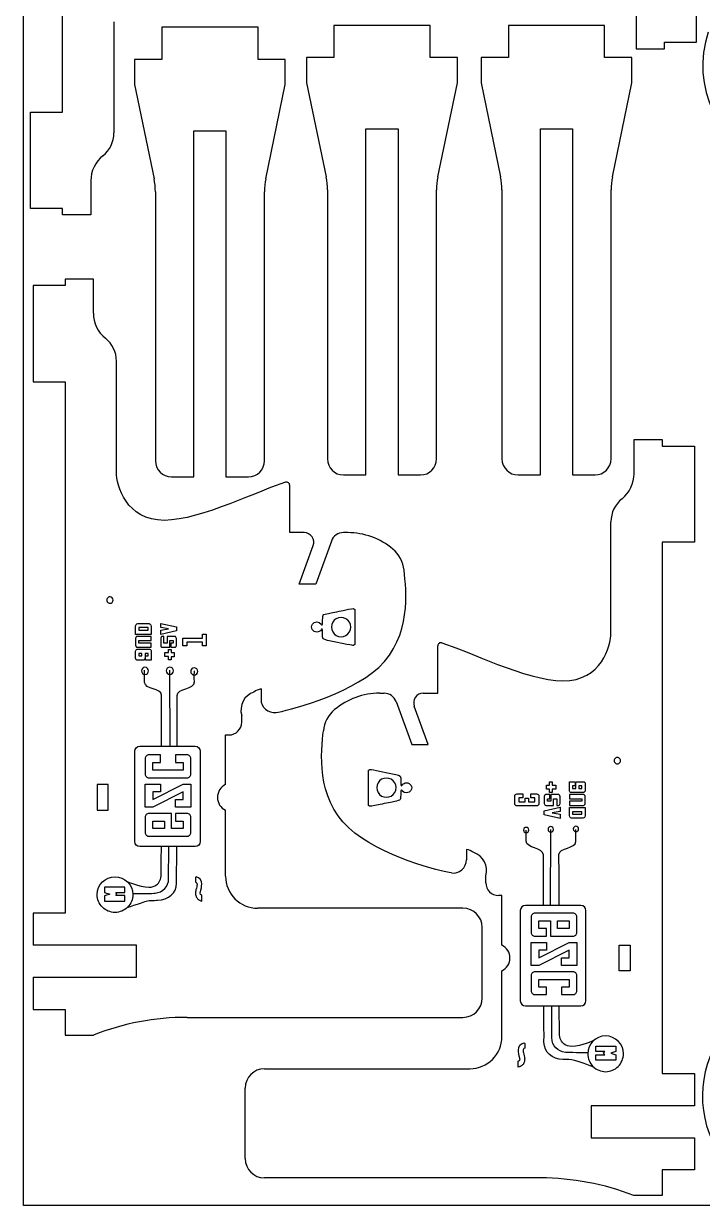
# Model space of a CAD drawing. Extents: x 0 to 853, y 0 to 850.
# Drawn here: x 0 to 300, y 0 to 522 of the extents above; entities that cross this region are included whole.
import ezdxf

# ---------------------------------------------------------------- set-up
doc = ezdxf.new("R2010")
doc.units = 0
doc.layers.add('corte', color=7, linetype='CONTINUOUS')
doc.layers.add('Grabado', color=7, linetype='CONTINUOUS')

msp = doc.modelspace()

# ---------------------------------------------------------------- linework, layer by layer
at = {"layer": 'corte', "color": 5}
for points in [[(29.956437, 452.263265), (29.956437, 437.229192), (17.492306, 437.229192), (17.492306, 440.061951), (3.328518, 440.061951), (3.328518, 482.553303), (17.492306, 482.553303), (17.492306, 716.935625), (3.328518, 716.935625)], [(297.3245, 513.383926), (297.3245, 555.875277)], [(40.154366, 522.468052), (40.154366, 473.459342)], [(270.69658, 525.585231), (270.69658, 510.551174)], [(103.772428, 519.999055), (61.281068, 519.999055)], [(61.281068, 519.999055), (61.281068, 505.835266)], [(103.772428, 505.835266), (103.772428, 519.999055)], [(179.730958, 520.793544), (137.239601, 520.793544)], [(137.239601, 520.793544), (137.239601, 506.629755)], [(179.730958, 506.629755), (179.730958, 520.793544)], [(256.78572, 520.793542), (214.294369, 520.793542)], [(214.294369, 520.793542), (214.294369, 506.629753)], [(256.78572, 506.629753), (256.78572, 520.793542)], [(283.160711, 513.383926), (297.3245, 513.383926)], [(283.160711, 510.551174), (283.160711, 513.383926)], [(49.241855, 505.835266), (49.241855, 494.787511)], [(61.281068, 505.835266), (49.241855, 505.835266)], [(115.811649, 505.835266), (103.772428, 505.835266)], [(115.811649, 494.787511), (115.811649, 505.835266)], [(125.200388, 506.629755), (125.200388, 495.582)], [(137.239601, 506.629755), (125.200388, 506.629755)], [(191.77018, 506.629755), (179.730958, 506.629755)], [(191.77018, 495.582), (191.77018, 506.629755)], [(202.255115, 506.629753), (202.255115, 495.581999)], [(214.294369, 506.629753), (202.255115, 506.629753)], [(268.824974, 506.629753), (256.78572, 506.629753)], [(268.824974, 495.581999), (268.824974, 506.629753)], [(270.69658, 510.551174), (283.160711, 510.551174)], [(125.200388, 495.582), (133.816859, 454.026265)], [(183.1537, 454.026265), (191.77018, 495.582)], [(202.255115, 495.581999), (210.871611, 454.026264)], [(260.208478, 454.026264), (268.824974, 495.581999)], [(49.241855, 494.787511), (57.858326, 453.231776)], [(107.19517, 453.231776), (115.811649, 494.787511)], [(151.40339, 475.186158), (165.56718, 475.186158)], [(151.40339, 322.500592), (151.40339, 475.186158)], [(165.56718, 475.186158), (165.56718, 322.500592)], [(228.458206, 475.186157), (242.621963, 475.186157)], [(228.458206, 322.500591), (228.458206, 475.186157)], [(242.621963, 475.186157), (242.621963, 322.500591)], [(75.444866, 474.391669), (89.608647, 474.391669)], [(75.444866, 321.706112), (75.444866, 474.391669)], [(89.608647, 474.391669), (89.608647, 321.706112)], [(58.448317, 447.480491), (58.448317, 328.78795)], [(106.605187, 328.78795), (106.605187, 447.480491)], [(134.40685, 448.274979), (134.40685, 329.582431)], [(182.563718, 329.582431), (182.563718, 448.274979)], [(211.461617, 448.274978), (211.461617, 329.58243)], [(259.618471, 329.58243), (259.618471, 448.274978)], [(18.602851, 408.95246), (18.602851, 406.119708)], [(31.066981, 408.95246), (18.602851, 408.95246)], [(31.066981, 393.918323), (31.066981, 408.95246)], [(4.439062, 406.119708), (4.439062, 363.628357)], [(18.602851, 406.119708), (4.439062, 406.119708)], [(41.26491, 323.713608), (41.26491, 372.722294)], [(4.439062, 363.628357), (18.602851, 363.628357)], [(18.602851, 363.628357), (18.602851, 129.245978)], [(269.774721, 323.080823), (269.774721, 338.114896), (282.23885, 338.114896), (282.23885, 335.282136), (296.402639, 335.282136), (296.402639, 292.790785), (282.23885, 292.790785), (282.23885, 58.408462), (296.402639, 58.408462)], [(65.530212, 321.706112), (75.444866, 321.706112)], [(89.608647, 321.706112), (99.523293, 321.706112)], [(141.488745, 322.500592), (151.40339, 322.500592)], [(165.56718, 322.500592), (175.481823, 322.500592)], [(218.543536, 322.500591), (228.458206, 322.500591)], [(242.621963, 322.500591), (252.536553, 322.500591)], [(117.749366, 297.058499), (117.749366, 317.92091)], [(259.576791, 252.876036), (259.576791, 301.884746)], [(124.145102, 297.058499), (117.749366, 297.058499)], [(136.129113, 293.330744), (129.237627, 274.396487)], [(143.345581, 297.058499), (141.453003, 297.058499)], [(121.965196, 274.396487), (128.13796, 291.35614)], [(129.237627, 274.396487), (121.965196, 274.396487)], [(176.696602, 226.220991), (183.092338, 226.220991), (183.092338, 247.08337)], [(105.077814, 228.141485), (105.077814, 223.572212)], [(157.496122, 226.220991), (159.388701, 226.220991)], [(164.712591, 222.493196), (171.604077, 203.558939), (178.876508, 203.558939), (172.703744, 220.518568)], [(96.546142, 213.465829), (96.546142, 216.437049)], [(89.421772, 207.800327), (90.880639, 207.800327)], [(89.421772, 185.901167), (89.421772, 207.800327)], [(89.421772, 145.534319), (89.421772, 174.570081)], [(195.763889, 157.303969), (195.763889, 152.734695)], [(204.295562, 142.628265), (204.295562, 145.59954)], [(211.419932, 115.063603), (211.419932, 136.962746), (209.961064, 136.962746)], [(194.233814, 131.370562), (103.585529, 131.370562)], [(18.602851, 129.245978), (4.439062, 129.245978)], [(4.439062, 129.245978), (4.439062, 115.082621)], [(202.732069, 91.711962), (202.732069, 122.872308)], [(4.439062, 100.918784), (50.046455, 100.918784), (50.046455, 115.082621), (4.439062, 115.082621)], [(263.259377, 103.732573), (263.259377, 115.063603)], [(263.259377, 115.063603), (268.075063, 115.063603)], [(268.075063, 115.063603), (268.075063, 103.732573)], [(4.439062, 100.918784), (4.439062, 86.754627)], [(211.419932, 74.696811), (211.419932, 103.732573)], [(268.075063, 103.732573), (263.259377, 103.732573)], [(4.439062, 86.754627), (18.602851, 86.754627)], [(18.602851, 86.754627), (18.602851, 75.423621)], [(72.425264, 83.213708), (194.233814, 83.213708)], [(18.602851, 75.423621), (31.137134, 75.423621)], [(106.607886, 60.53303), (197.256174, 60.53303)], [(296.402639, 58.408462), (296.402639, 44.244673)], [(98.109632, 20.874434), (98.109632, 52.034759)], [(296.402639, 44.244673), (250.795246, 44.244673), (250.795246, 30.080892), (296.402639, 30.080892), (296.402639, 15.917107), (282.23885, 15.917107), (282.23885, 4.586085), (269.704567, 4.586085)], [(228.416438, 12.376164), (106.607886, 12.376164)]]:
    msp.add_lwpolyline(points, dxfattribs=at)
for points in [[(38.432151, 268.730985)], [(140.411378, 259.639766)], [(262.409551, 195.060661)], [(32.76664, 174.570081), (37.582325, 174.570081), (37.582325, 185.901167), (32.76664, 185.901167)], [(160.430326, 180.303931)]]:
    msp.add_lwpolyline(points, close=True, dxfattribs=at)
for points in [[(302.532796, 517.880468), (294.521978, 494.146196), (306.7323, 468.328783), (330.160923, 459.463766)], [(35.281135, 463.330478), (38.360994, 465.790279), (40.154366, 469.517749), (40.154366, 473.459342)], [(35.281135, 463.330478), (31.915952, 460.642799), (29.956438, 456.570012), (29.956437, 452.263265)], [(134.40685, 448.274979), (134.406846, 450.207179), (134.209153, 452.134308), (133.816859, 454.026265)], [(183.1537, 454.026265), (182.761409, 452.134308), (182.563719, 450.207179), (182.563718, 448.274979)], [(211.461617, 448.274978), (211.461608, 450.207178), (211.26391, 452.134308), (210.871611, 454.026264)], [(260.208478, 454.026264), (259.816179, 452.134308), (259.61848, 450.207178), (259.618471, 448.274978)], [(58.448317, 447.480491), (58.448313, 449.41269), (58.25062, 451.33982), (57.858326, 453.231776)], [(107.19517, 453.231776), (106.802878, 451.339819), (106.605188, 449.41269), (106.605187, 447.480491)], [(31.066981, 393.918323), (31.066992, 389.611587), (33.026506, 385.538814), (36.391679, 382.851141)], [(41.26491, 372.722294), (41.264905, 376.663881), (39.471534, 380.391344), (36.391679, 382.851141)], [(58.448317, 328.78795), (58.448347, 324.876749), (61.619011, 321.706111), (65.530212, 321.706112)], [(99.523293, 321.706112), (103.434493, 321.706111), (106.605157, 324.876749), (106.605187, 328.78795)], [(134.40685, 329.582431), (134.40688, 325.67123), (137.577544, 322.500591), (141.488745, 322.500592)], [(175.481823, 322.500592), (179.393024, 322.500591), (182.563688, 325.67123), (182.563718, 329.582431)], [(211.461617, 329.58243), (211.461647, 325.671219), (214.632326, 322.500577), (218.543536, 322.500591)], [(252.536553, 322.500591), (256.447763, 322.500577), (259.618441, 325.671219), (259.618471, 329.58243)], [(62.473075, 302.494155), (45.479172, 302.437393), (41.26491, 317.954168), (41.26491, 323.713608)], [(115.941452, 319.282082), (105.618494, 316.312622), (78.419427, 302.547159), (62.473075, 302.494155)], [(117.184911, 319.052424), (116.829495, 319.320015), (116.369004, 319.405065), (115.941452, 319.282082)], [(117.749366, 317.92091), (117.749362, 318.365798), (117.540326, 318.784833), (117.184911, 319.052424)], [(264.450023, 312.013609), (267.815205, 314.701288), (269.774719, 318.774075), (269.774721, 323.080823)], [(264.450023, 312.013609), (261.370163, 309.553808), (259.576791, 305.826339), (259.576791, 301.884746)], [(127.625735, 295.246577), (126.830571, 296.382182), (125.531424, 297.058483), (124.145102, 297.058499)], [(128.13796, 291.35614), (128.612088, 292.658864), (128.4209, 294.110971), (127.625735, 295.246577)], [(141.453003, 297.058499), (139.071222, 297.058525), (136.943746, 295.56888), (136.129113, 293.330744)], [(163.272936, 289.818765), (157.693031, 294.508104), (150.634274, 297.072594), (143.345581, 297.058499)], [(168.24666, 280.455568), (167.863455, 284.102845), (166.080504, 287.459308), (163.272936, 289.818765)], [(157.02718, 237.632198), (171.692922, 251.255196), (169.180517, 271.566854), (168.24666, 280.455568)], [(37.202726, 268.02377), (36.948966, 267.585047), (36.948966, 267.044171), (37.202726, 266.605448)], [(38.432151, 268.730985), (37.925327, 268.732189), (37.456486, 268.462493), (37.202726, 268.02377)], [(37.202726, 266.605448), (37.456486, 266.166725), (37.925327, 265.897029), (38.432151, 265.898233)], [(39.845165, 267.314609), (39.845165, 268.09554), (39.213079, 268.729129), (38.432151, 268.730985)], [(38.432151, 265.898233), (39.213079, 265.900088), (39.845165, 266.533678), (39.845165, 267.314609)], [(136.724315, 257.517701), (135.963357, 256.201747), (135.963357, 254.57953), (136.724315, 253.263575)], [(140.411378, 259.639766), (138.891251, 259.642858), (137.485272, 258.833656), (136.724315, 257.517701)], [(144.09844, 257.517701), (143.337483, 258.833656), (141.931504, 259.642858), (140.411378, 259.639766)], [(144.09844, 253.263575), (144.859398, 254.57953), (144.859398, 256.201747), (144.09844, 257.517701)], [(136.724315, 253.263575), (137.485272, 251.947621), (138.891251, 251.138419), (140.411378, 251.141511)], [(140.411378, 251.141511), (141.931504, 251.138419), (143.337483, 251.947621), (144.09844, 253.263575)], [(238.368627, 231.656591), (255.362529, 231.600068), (259.576791, 247.11666), (259.576791, 252.876036)], [(183.65679, 248.214889), (183.301374, 247.947296), (183.09234, 247.528259), (183.092338, 247.08337)], [(184.900252, 248.44455), (184.472699, 248.567533), (184.012206, 248.482482), (183.65679, 248.214889)], [(184.900252, 248.44455), (195.22321, 245.475066), (222.422274, 231.709635), (238.368627, 231.656591)], [(111.711871, 217.741299), (115.541958, 218.236969), (143.544169, 225.107908), (157.02718, 237.632198)], [(101.875229, 226.751132), (97.630268, 225.287047), (95.284221, 220.746434), (96.546142, 216.437049)], [(105.077814, 228.141485), (103.931364, 227.886586), (102.844285, 227.414647), (101.875229, 226.751132)], [(157.496122, 226.220991), (150.207426, 226.235077), (143.148669, 223.670575), (137.568768, 218.981225)], [(164.712591, 222.493196), (163.897971, 224.731347), (161.770492, 226.221011), (159.388701, 226.220991)], [(173.215932, 224.40905), (172.420765, 223.273427), (172.22959, 221.8213), (172.703744, 220.518568)], [(176.696602, 226.220991), (175.310264, 226.220982), (174.0111, 225.544673), (173.215932, 224.40905)], [(105.077814, 223.572212), (105.077811, 221.881339), (105.805776, 220.272313), (107.075807, 219.156037)], [(107.075807, 219.156037), (108.345838, 218.039761), (110.03498, 217.524304), (111.711871, 217.741299)], [(137.568768, 218.981225), (134.761202, 216.62177), (132.978251, 213.26531), (132.595044, 209.618036)], [(90.880639, 207.800327), (94.009608, 207.800333), (96.546136, 210.336861), (96.546142, 213.465829)], [(143.814524, 166.79469), (129.148781, 180.417663), (131.661186, 200.729298), (132.595044, 209.618036)], [(261.18293, 197.185231), (260.929918, 196.747001), (260.929918, 196.20708), (261.18293, 195.768851)], [(262.409551, 197.89342), (261.903527, 197.89342), (261.435942, 197.62346), (261.18293, 197.185231)], [(261.18293, 195.768851), (261.435942, 195.330621), (261.903527, 195.060661), (262.409551, 195.060661)], [(263.636172, 197.185231), (263.38316, 197.62346), (262.915575, 197.89342), (262.409551, 197.89342)], [(262.409551, 195.060661), (262.915575, 195.060661), (263.38316, 195.330621), (263.636172, 195.768851)], [(263.636172, 195.768851), (263.889184, 196.20708), (263.889184, 196.747001), (263.636172, 197.185231)], [(160.430326, 188.802201), (158.911636, 188.803133), (157.507909, 187.993456), (156.748295, 186.678387)], [(164.112358, 186.678387), (163.352744, 187.993456), (161.949017, 188.803133), (160.430326, 188.802201)], [(89.421772, 185.901167), (87.239336, 184.858232), (85.849986, 182.654454), (85.849986, 180.235624)], [(156.748295, 186.678387), (155.98868, 185.363317), (155.98868, 183.742816), (156.748295, 182.427746)], [(164.112358, 182.427746), (164.871972, 183.742816), (164.871972, 185.363317), (164.112358, 186.678387)], [(85.849986, 180.235624), (85.849986, 177.816793), (87.239336, 175.613016), (89.421772, 174.570081)], [(156.748295, 182.427746), (157.507909, 181.112676), (158.911636, 180.303), (160.430326, 180.303931)], [(160.430326, 180.303931), (161.949017, 180.303), (163.352744, 181.112676), (164.112358, 182.427746)], [(189.129832, 146.903791), (185.299746, 147.399396), (157.297535, 154.270392), (143.814524, 166.79469)], [(198.966474, 155.913552), (197.997423, 156.57709), (196.910344, 157.04905), (195.763889, 157.303969)], [(193.765893, 148.318526), (195.035924, 149.434801), (195.76389, 151.043824), (195.763889, 152.734695)], [(204.295562, 145.59954), (205.557438, 149.908903), (203.2114, 154.449468), (198.966474, 155.913552)], [(189.129832, 146.903791), (190.806722, 146.686796), (192.495862, 147.202252), (193.765893, 148.318526)], [(89.421772, 145.534319), (89.421787, 137.711898), (95.763108, 131.370577), (103.585529, 131.370562)], [(204.295562, 142.628265), (204.295559, 139.499291), (206.83209, 136.962753), (209.961064, 136.962746)], [(202.732069, 122.872308), (202.732059, 127.56576), (198.927267, 131.370553), (194.233814, 131.370562)], [(214.991659, 109.398088), (214.991659, 111.816895), (213.602336, 114.020655), (211.419932, 115.063603)], [(211.419932, 103.732573), (213.602336, 104.77552), (214.991659, 106.979281), (214.991659, 109.398088)], [(194.233814, 83.213708), (198.927267, 83.213717), (202.732059, 87.01851), (202.732069, 91.711962)], [(72.425263, 83.213708), (58.297254, 83.21371), (44.293842, 80.5716), (31.137134, 75.423621)], [(312.372271, 80.226886), (299.505829, 66.329278), (296.309646, 46.035885), (304.281468, 28.856278)], [(197.256174, 60.53303), (205.078604, 60.533045), (211.41993, 66.874381), (211.419932, 74.696811)], [(106.607886, 60.53303), (101.914428, 60.53302), (98.109632, 56.728218), (98.109632, 52.034759)], [(98.109632, 20.874434), (98.109632, 16.180975), (101.914428, 12.376173), (106.607886, 12.376164)], [(269.704567, 4.586085), (256.547859, 9.734061), (242.544447, 12.376168), (228.416438, 12.376164)]]:
    msp.add_open_spline(points, degree=3, dxfattribs=at)
at = {"layer": 'Grabado', "color": 1}
for points in [[(0.280134, 850.095857), (850.10729, 850.095857), (850.10729, 0.268701), (0.280134, 0.268701)], [(60.786613, 252.120942), (60.786613, 253.992846), (64.252311, 254.559764), (60.786613, 255.148076), (60.786613, 257.009283), (67.739394, 255.468974), (67.739394, 253.671948)], [(55.262824, 254.03513), (55.262824, 255.147581), (51.101846, 255.147581), (51.101846, 254.03513)], [(72.356341, 247.082062), (70.628627, 247.082062), (70.628627, 250.508937), (79.210087, 250.508937), (79.210087, 252.222371), (80.937803, 252.222371), (80.937803, 247.082062), (79.210087, 247.082062), (79.210087, 248.795495), (72.356341, 248.795495)], [(65.386147, 244.114041), (66.80879, 244.114041), (66.80879, 242.306318), (65.386147, 242.306318), (65.386147, 240.894363), (64.209523, 240.894363), (64.209523, 242.359802), (62.594336, 242.359802), (62.594336, 244.114041), (64.209523, 244.114041), (64.209523, 245.547381), (65.386147, 245.547381)], [(52.48171, 242.670003), (52.48171, 243.782446), (51.101846, 243.782446), (51.101846, 242.670003)], [(53.708692, 236.356572)], [(53.852259, 237.660607)], [(64.818385, 237.702763)], [(75.617436, 237.402963)], [(75.670239, 236.038289)], [(53.900772, 176.001547), (53.900772, 186.09182), (60.646275, 186.09182), (60.646275, 182.73106), (57.280519, 182.73106), (57.280519, 179.370301), (70.73255, 186.09182), (74.113297, 186.09182), (74.113297, 176.001547), (67.363796, 176.001547), (67.363796, 179.370301), (70.73255, 179.370301), (70.73255, 182.73106), (57.280519, 176.001547)], [(232.478931, 183.883476), (231.056288, 183.883476), (231.056288, 185.691199), (232.478931, 185.691199), (232.478931, 187.103153), (233.655555, 187.103153), (233.655555, 185.637714), (235.270742, 185.637714), (235.270742, 183.883476), (233.655555, 183.883476), (233.655555, 182.450136), (232.478931, 182.450136)], [(245.383368, 185.327513), (245.383368, 184.215071), (246.763232, 184.215071), (246.763232, 185.327513)], [(237.078465, 175.876574), (237.078465, 174.00467), (233.612767, 173.437752), (237.078465, 172.84944), (237.078465, 170.988233), (230.125684, 172.528542), (230.125684, 174.325568)], [(242.602254, 173.962386), (242.602254, 172.849936), (246.763232, 172.849936), (246.763232, 173.962386)], [(62.531018, 169.825664), (62.531018, 166.464905), (57.280519, 166.464905), (57.280519, 169.825664)], [(222.135562, 167.049403)], [(233.003317, 167.349203)], [(244.095921, 167.499103)], [(244.120041, 166.103314)], [(76.024193, 158.545765)], [(40.630757, 145.258923)], [(36.053231, 138.373221), (38.333247, 137.617795), (36.053231, 136.86237), (36.053231, 134.52742), (44.980983, 134.52742), (44.980983, 136.91731), (40.970369, 136.91731), (41.492293, 137.617795), (40.970369, 138.345751), (44.980983, 138.345751), (44.980983, 140.708172), (36.053231, 140.708172)], [(235.9148, 122.414281), (235.9148, 125.77504), (241.165299, 125.77504), (241.165299, 122.414281)], [(244.545046, 116.238399), (244.545046, 106.148126), (237.799543, 106.148126), (237.799543, 109.508885), (241.165299, 109.508885), (241.165299, 112.869644), (227.713268, 106.148126), (224.332521, 106.148126), (224.332521, 116.238399), (231.082022, 116.238399), (231.082022, 112.869644), (227.713268, 112.869644), (227.713268, 109.508885), (241.165299, 116.238399)], [(221.804537, 88.292482)], [(257.19797, 75.00568)], [(261.775502, 68.119986), (259.495487, 67.364561), (261.775502, 66.609136), (261.775502, 64.274185), (252.847751, 64.274185), (252.847751, 66.664076), (256.858365, 66.664076), (256.336441, 67.364561), (256.858365, 68.092516), (252.847751, 68.092516), (252.847751, 70.454937), (261.775502, 70.454937)]]:
    msp.add_lwpolyline(points, close=True, dxfattribs=at)
for points in [[(146.095538, 263.451829), (146.470289, 263.205993), (146.470289, 247.669351), (146.095538, 247.423515)], [(56.653377, 255.671711), (56.653377, 252.173923), (49.700596, 252.173923), (49.700596, 255.757286)], [(50.673987, 256.966), (55.679994, 256.966)], [(49.700596, 250.384884), (49.700596, 247.421931), (49.700596, 247.421963)], [(50.395877, 246.491328), (56.653377, 246.491328), (56.653377, 248.363232), (51.091149, 248.363232), (51.091149, 249.464977), (56.653377, 249.464977), (56.653377, 251.304791), (50.395877, 251.304791)], [(60.786613, 250.364026), (60.786613, 247.401073)], [(62.177166, 251.283932), (61.481894, 251.283932)], [(67.04413, 251.283932), (63.642613, 251.283932), (63.642613, 248.331677), (62.177174, 248.331677), (62.177174, 251.283932), (62.177166, 251.283932)], [(67.739402, 247.401073), (67.739402, 250.364026)], [(50.395869, 245.622259), (55.958097, 245.622259), (55.958104, 245.622259)], [(61.481894, 246.47051), (64.894107, 246.47051), (64.894107, 249.444159), (66.348841, 249.444159), (66.348841, 248.331717), (65.236399, 248.331717), (65.236399, 246.47051), (67.044122, 246.47051)], [(49.700588, 241.7394), (49.700588, 244.702352)], [(53.176983, 240.808764), (50.395869, 240.808764)], [(56.653377, 244.702352), (56.653377, 240.808796), (54.150382, 240.808796), (54.150382, 242.670003), (55.262824, 242.670003), (55.262824, 243.782446), (53.872263, 243.782446), (53.872263, 241.7394)], [(64.919278, 202.983766), (64.848605, 236.356572), (64.848605, 236.356572)], [(49.353919, 160.796893), (49.353919, 200.586105)], [(51.605047, 202.834105), (76.024193, 202.834105)], [(60.646275, 198.997216), (55.574656, 198.997216)], [(72.434416, 198.997216), (67.363796, 198.997216), (67.363796, 195.636456), (70.73255, 195.636456), (70.73255, 192.267702), (57.280519, 192.267702), (57.280519, 195.636456), (60.646275, 195.636456), (60.646275, 198.997216)], [(78.272193, 200.586105), (78.272193, 160.796893)], [(53.900772, 197.31134), (53.900772, 190.592819)], [(74.113297, 190.592819), (74.113297, 197.31134)], [(55.574656, 188.91094), (72.434416, 188.91094)], [(152.934979, 176.447834), (152.560228, 176.69367), (152.560228, 192.230312), (152.934979, 192.476148)], [(241.211701, 183.295164), (241.211701, 187.18872), (243.714696, 187.18872), (243.714696, 185.327513), (242.602254, 185.327513), (242.602254, 184.215071), (243.992815, 184.215071), (243.992815, 186.258117)], [(244.688095, 187.188752), (247.469209, 187.188752)], [(248.16449, 186.258117), (248.16449, 183.295164)], [(217.144203, 177.40992), (217.144203, 180.927639)], [(218.023632, 181.807068), (220.676576, 181.807068), (220.676576, 180.048209), (218.917716, 180.048209), (218.917716, 178.289349), (221.658609, 178.289349), (221.658609, 179.872326), (223.212269, 179.872326), (223.212269, 178.289349), (225.953162, 178.289349), (225.953162, 180.048209), (224.194302, 180.048209), (224.194302, 181.807068)], [(224.194302, 181.807068), (226.847246, 181.807068)], [(227.726683, 180.927639), (227.726683, 177.40992)], [(230.125676, 180.596443), (230.125676, 177.633491)], [(230.820948, 176.713584), (234.222465, 176.713584), (234.222465, 179.66584), (235.687904, 179.66584), (235.687904, 176.713584), (235.687912, 176.713584)], [(236.383184, 181.527007), (232.970971, 181.527007), (232.970971, 178.553357), (231.516237, 178.553357), (231.516237, 179.6658), (232.628679, 179.6658), (232.628679, 181.527007), (230.820956, 181.527007)], [(237.078465, 177.633491), (237.078465, 180.596443)], [(247.469201, 181.506189), (241.211701, 181.506189), (241.211701, 179.634285), (246.773929, 179.634285), (246.773929, 178.532539), (241.211701, 178.532539), (241.211701, 176.692726), (247.469201, 176.692726)], [(247.469209, 182.375257), (241.906981, 182.375257), (241.906973, 182.375257)], [(248.164482, 177.612633), (248.164482, 180.575585), (248.164482, 180.575553)], [(60.646275, 173.190421), (55.574656, 173.190421)], [(72.434416, 173.190421), (67.363796, 173.190421), (67.363796, 169.825664), (70.73255, 169.825664), (70.73255, 166.464905), (65.502038, 166.464905), (65.502038, 173.190421), (60.646275, 173.190421)], [(226.847246, 176.53049), (218.023632, 176.53049)], [(235.687912, 176.713584), (236.383184, 176.713584)], [(241.211701, 172.325805), (241.211701, 175.823593), (248.164482, 175.823593), (248.164482, 172.24023)], [(53.900772, 171.508542), (53.900772, 164.782027)], [(74.113297, 164.782027), (74.113297, 171.508542)], [(247.191091, 171.031516), (242.185084, 171.031516)], [(55.574656, 163.096151), (72.434416, 163.096151)], [(232.909451, 132.730507), (232.980124, 166.103314), (232.980124, 166.103314)], [(76.024193, 158.545765), (51.605047, 158.545765)], [(76.411924, 145.249129), (76.153147, 144.860964), (76.153141, 144.860996)], [(76.153141, 144.860996), (76.153141, 142.855477)], [(78.956568, 134.488303), (78.956568, 137.076082)], [(77.10199, 135.480322), (77.080429, 135.523413)], [(77.878326, 134.941169), (77.856764, 134.941169)], [(246.223684, 132.580823), (221.804537, 132.580823)], [(219.556537, 130.332823), (219.556537, 90.54361)], [(224.332521, 127.457919), (224.332521, 120.731403)], [(242.871162, 129.143795), (226.011402, 129.143795)], [(226.011402, 119.049524), (231.082022, 119.049524), (231.082022, 122.414281), (227.713268, 122.414281), (227.713268, 125.77504), (232.94378, 125.77504), (232.94378, 119.049524), (237.799543, 119.049524)], [(244.545046, 120.731403), (244.545046, 127.457919)], [(248.474812, 90.54361), (248.474812, 130.332823)], [(237.799543, 119.049524), (242.871162, 119.049524)], [(224.332521, 101.647126), (224.332521, 94.928606)], [(242.871162, 103.329005), (226.011402, 103.329005)], [(226.011402, 93.24273), (231.082022, 93.24273), (231.082022, 96.603489), (227.713268, 96.603489), (227.713268, 99.972243), (241.165299, 99.972243), (241.165299, 96.603489), (237.799543, 96.603489), (237.799543, 93.24273)], [(244.545046, 94.928606), (244.545046, 101.647126)], [(237.799543, 93.24273), (242.871162, 93.24273)], [(221.804537, 88.292482), (246.223684, 88.292482)], [(221.216991, 71.997821), (221.475762, 71.609656), (221.475714, 71.609696)], [(221.475714, 71.609696), (221.475714, 69.604169)], [(218.672343, 61.236996), (218.672343, 63.824766)], [(219.75056, 61.689854), (219.772146, 61.689854)], [(220.526867, 62.229014), (220.548452, 62.272106)]]:
    msp.add_lwpolyline(points, dxfattribs=at)
for points in [[(132.280749, 258.443168), (132.32372, 260.021116), (132.397671, 260.586739), (132.589543, 260.770616)], [(132.589543, 260.770616), (132.729449, 260.902528), (133.779749, 261.203328), (134.930982, 261.438171)], [(134.930982, 261.438171), (136.079216, 261.676013), (138.979283, 262.28061), (141.36869, 262.784274)], [(141.36869, 262.784274), (145.311061, 263.611722), (145.752767, 263.67468), (146.095538, 263.451829)], [(49.700596, 255.757286), (49.779035, 256.192276), (49.886001, 256.473952), (50.021494, 256.602315)], [(50.021494, 256.602315), (50.156983, 256.752066), (50.37448, 256.873294), (50.673987, 256.966)], [(55.679994, 256.966), (56.029414, 256.809113), (56.246909, 256.670056), (56.332479, 256.54883)], [(56.332479, 256.54883), (56.425185, 256.434736), (56.532151, 256.142363), (56.653377, 255.671711)], [(129.74344, 253.181676), (127.935645, 253.181676), (126.811395, 255.129377), (127.740775, 256.659357)], [(127.740775, 256.659357), (128.545239, 257.97548), (130.886678, 258.002462), (131.578217, 256.702329)], [(131.578217, 256.702329), (131.683147, 256.511456), (131.867024, 256.359557), (131.995939, 256.359557)], [(131.995939, 256.359557), (132.178817, 256.359557), (132.237777, 256.808258), (132.280749, 258.443168)], [(49.914526, 251.037377), (49.771906, 250.859101), (49.700596, 250.641603), (49.700596, 250.384884)], [(50.395877, 251.304791), (50.21047, 251.304791), (50.050019, 251.215653), (49.914526, 251.037377)], [(61.000543, 251.016519), (60.857923, 250.838243), (60.786613, 250.620745), (60.786613, 250.364026)], [(61.481894, 251.283932), (61.296487, 251.283932), (61.136036, 251.194795), (61.000543, 251.016519)], [(67.536169, 251.016519), (67.39355, 251.194795), (67.229537, 251.283932), (67.04413, 251.283932)], [(67.739402, 250.364026), (67.739402, 250.620745), (67.671658, 250.838243), (67.536169, 251.016519)], [(131.578217, 254.177012), (131.312394, 253.669351), (130.410995, 253.181676), (129.74344, 253.181676)], [(132.011928, 254.520783), (131.875019, 254.520783), (131.683147, 254.363888), (131.578217, 254.177012)], [(132.261761, 252.639038), (132.249769, 254.177012), (132.210795, 254.520783), (132.011928, 254.520783)], [(134.435312, 249.551096), (132.268757, 250.007792), (132.261761, 250.015787), (132.261761, 252.639038)], [(49.700588, 244.702352), (49.700588, 244.959072), (49.771898, 245.17657), (49.914518, 245.354845)], [(49.700596, 247.421963), (49.700596, 247.293606), (49.718424, 247.172378), (49.754081, 247.058278)], [(49.754081, 247.058278), (49.789737, 246.951314), (49.839653, 246.855045), (49.903829, 246.76947)], [(49.903829, 246.76947), (49.96801, 246.683895), (50.042885, 246.616151), (50.128455, 246.566238)], [(49.914518, 245.354845), (50.050011, 245.533121), (50.210462, 245.622259), (50.395869, 245.622259)], [(50.128455, 246.566238), (50.21403, 246.516298), (50.303171, 246.491328), (50.395877, 246.491328)], [(55.958104, 245.622259), (56.143512, 245.622259), (56.307525, 245.533121), (56.450144, 245.354845)], [(56.450144, 245.354845), (56.585633, 245.17657), (56.653377, 244.959072), (56.653377, 244.702352)], [(60.786613, 247.401073), (60.786613, 247.272711), (60.804441, 247.151482), (60.840098, 247.037388)], [(60.840098, 247.037388), (60.875754, 246.930419), (60.92567, 246.83415), (60.989846, 246.74858)], [(60.989846, 246.74858), (61.054027, 246.663005), (61.128905, 246.595258), (61.21448, 246.54534)], [(61.21448, 246.54534), (61.30005, 246.495453), (61.389188, 246.47051), (61.481894, 246.47051)], [(67.044122, 246.47051), (67.136822, 246.47051), (67.22596, 246.495453), (67.311535, 246.54534)], [(67.311535, 246.54534), (67.397105, 246.59528), (67.47198, 246.663026), (67.536161, 246.74858)], [(67.536161, 246.74858), (67.600343, 246.83415), (67.650261, 246.930419), (67.685918, 247.037388)], [(67.685918, 247.037388), (67.721574, 247.151482), (67.739402, 247.272711), (67.739402, 247.401073)], [(146.095538, 247.423515), (145.697804, 247.165687), (145.630848, 247.181676), (134.435312, 249.551096)], [(49.754073, 241.375714), (49.718416, 241.489809), (49.700588, 241.611037), (49.700588, 241.7394)], [(49.903821, 241.086907), (49.839645, 241.172476), (49.789729, 241.268745), (49.754073, 241.375714)], [(50.128447, 240.883674), (50.042877, 240.933561), (49.968002, 241.001305), (49.903821, 241.086907)], [(50.395869, 240.808764), (50.303163, 240.808764), (50.214022, 240.833734), (50.128447, 240.883674)], [(53.444396, 240.883674), (53.358821, 240.833734), (53.269684, 240.808764), (53.176983, 240.808764)], [(53.669023, 241.086907), (53.604841, 241.001332), (53.529966, 240.933588), (53.444396, 240.883674)], [(53.818779, 241.375714), (53.783123, 241.268745), (53.733204, 241.172476), (53.669023, 241.086907)], [(53.872263, 241.7394), (53.872263, 241.611037), (53.854435, 241.489809), (53.818779, 241.375714)], [(53.852259, 237.660607), (52.983664, 237.660599), (52.272058, 236.947442), (52.272063, 236.078846)], [(52.272063, 236.078846), (52.272064, 235.210257), (52.983668, 234.498651), (53.852259, 234.498651)], [(53.708692, 231.012088), (53.716687, 232.807898), (53.708692, 236.356572), (53.708692, 236.356572)], [(55.434017, 236.078846), (55.434022, 236.947442), (54.720854, 237.660599), (53.852259, 237.660607)], [(53.852259, 234.498651), (54.72085, 234.498651), (55.434016, 235.210257), (55.434017, 236.078846)], [(64.818385, 237.702763), (63.94979, 237.702763), (63.236622, 236.989598), (63.236627, 236.121001)], [(63.236627, 236.121001), (63.236629, 235.252413), (63.949794, 234.539248), (64.818385, 234.539248)], [(66.398582, 236.121001), (66.398586, 236.989598), (65.686981, 237.702763), (64.818385, 237.702763)], [(64.818385, 234.539248), (65.686977, 234.539248), (66.398581, 235.252413), (66.398582, 236.121001)], [(75.617436, 237.402963), (74.748841, 237.402963), (74.035673, 236.689798), (74.035678, 235.821201)], [(74.035678, 235.821201), (74.035679, 234.952612), (74.748845, 234.239448), (75.617436, 234.239448)], [(75.670239, 231.211954), (75.572352, 232.85956), (75.670239, 236.038289), (75.670239, 236.038289)], [(77.199194, 235.821201), (77.199198, 236.689798), (76.486031, 237.402963), (75.617436, 237.402963)], [(75.617436, 234.239448), (76.486027, 234.239448), (77.199193, 234.952612), (77.199194, 235.821201)], [(61.203699, 225.315877), (61.207697, 228.453849), (53.694997, 227.87414), (53.708692, 231.012088)], [(68.075302, 225.215952), (68.115515, 228.44121), (75.861535, 227.992125), (75.670239, 231.211954)], [(61.174439, 202.859585), (61.174439, 202.859585), (61.196184, 219.295547), (61.203699, 225.315877)], [(68.075302, 202.970303), (68.075302, 202.970303), (68.027174, 221.352967), (68.075302, 225.215952)], [(49.353919, 200.586105), (49.353919, 201.829347), (50.358677, 202.834105), (51.605047, 202.834105)], [(54.396442, 198.501546), (54.064663, 198.177762), (53.900772, 197.783025), (53.900772, 197.31134)], [(55.574656, 198.997216), (55.113963, 198.997216), (54.720226, 198.833325), (54.396442, 198.501546)], [(73.637614, 198.501546), (73.305835, 198.833325), (72.899106, 198.997216), (72.434416, 198.997216)], [(74.113297, 197.31134), (74.113297, 197.783025), (73.953403, 198.177762), (73.637614, 198.501546)], [(76.024193, 202.834105), (77.270562, 202.834105), (78.272193, 201.829347), (78.272193, 200.586105)], [(53.900772, 190.592819), (53.900772, 190.136123), (54.064663, 189.742386), (54.396442, 189.410607)], [(54.396442, 189.410607), (54.720226, 189.078828), (55.113963, 188.91094), (55.574656, 188.91094)], [(72.434416, 188.91094), (72.899106, 188.91094), (73.305835, 189.078828), (73.637614, 189.410607)], [(73.637614, 189.410607), (73.953403, 189.742386), (74.113297, 190.136123), (74.113297, 190.592819)], [(152.934979, 192.476148), (153.329715, 192.733976), (153.399669, 192.717987), (164.595205, 190.348566)], [(164.595205, 190.348566), (166.76176, 189.891871), (166.769755, 189.883876), (166.769755, 187.260625)], [(167.030581, 183.540106), (166.8517, 183.540106), (166.788742, 183.091405), (166.745771, 181.455495)], [(166.769755, 187.260625), (166.77775, 185.72265), (166.816724, 185.37888), (167.019588, 185.37888)], [(167.019588, 185.37888), (167.1525, 185.37888), (167.34737, 185.534776), (167.448303, 185.72265)], [(167.448303, 183.197334), (167.34737, 183.388207), (167.159495, 183.540106), (167.030581, 183.540106)], [(167.448303, 185.72265), (167.718123, 186.230312), (168.615524, 186.717987), (169.283079, 186.717987)], [(171.285744, 183.240305), (170.48228, 181.924183), (168.143839, 181.897201), (167.448303, 183.197334)], [(169.283079, 186.717987), (171.094871, 186.717987), (172.219122, 184.770285), (171.285744, 183.240305)], [(241.414934, 182.642671), (241.279445, 182.820947), (241.211701, 183.038445), (241.211701, 183.295164)], [(241.906973, 182.375257), (241.721566, 182.375257), (241.557553, 182.464395), (241.414934, 182.642671)], [(243.992815, 186.258117), (243.992815, 186.386479), (244.010643, 186.507708), (244.046299, 186.621802)], [(244.046299, 186.621802), (244.081955, 186.728771), (244.131874, 186.82504), (244.196055, 186.91061)], [(244.196055, 186.91061), (244.260237, 186.996185), (244.335112, 187.063929), (244.420682, 187.113842)], [(244.420682, 187.113842), (244.506257, 187.163782), (244.595394, 187.188752), (244.688095, 187.188752)], [(247.469209, 187.188752), (247.561915, 187.188752), (247.651056, 187.163782), (247.736631, 187.113842)], [(247.95056, 182.642671), (247.815067, 182.464395), (247.654616, 182.375257), (247.469209, 182.375257)], [(247.736631, 187.113842), (247.8222, 187.063956), (247.897076, 186.996211), (247.961257, 186.91061)], [(248.16449, 183.295164), (248.16449, 183.038445), (248.09318, 182.820947), (247.95056, 182.642671)], [(247.961257, 186.91061), (248.025433, 186.82504), (248.075349, 186.728771), (248.111005, 186.621802)], [(248.111005, 186.621802), (248.146662, 186.507708), (248.16449, 186.386479), (248.16449, 186.258117)], [(164.099535, 178.461491), (162.948303, 178.22365), (160.051234, 177.619053), (157.658829, 177.115389)], [(166.437976, 179.129046), (166.301067, 178.996135), (165.24677, 178.696335), (164.099535, 178.461491)], [(166.745771, 181.455495), (166.7028, 179.878547), (166.628849, 179.312924), (166.437976, 179.129046)], [(217.144203, 180.927639), (217.144203, 181.171932), (217.227259, 181.382016), (217.393373, 181.557898)], [(217.393373, 176.794314), (217.227259, 176.960435), (217.144203, 177.165635), (217.144203, 177.40992)], [(217.393373, 181.557898), (217.569255, 181.724012), (217.779339, 181.807076), (218.023632, 181.807068)], [(226.847246, 181.807068), (227.091523, 181.807076), (227.296722, 181.724012), (227.462851, 181.557898)], [(227.462851, 181.557898), (227.638726, 181.382016), (227.726667, 181.171932), (227.726683, 180.927639)], [(227.726683, 177.40992), (227.726667, 177.165635), (227.638726, 176.960435), (227.462851, 176.794314)], [(230.17916, 180.960129), (230.143504, 180.846034), (230.125676, 180.724806), (230.125676, 180.596443)], [(230.125676, 177.633491), (230.125676, 177.376771), (230.19342, 177.159274), (230.328908, 176.980998)], [(230.328916, 181.248936), (230.264735, 181.163367), (230.214817, 181.067098), (230.17916, 180.960129)], [(230.553543, 181.452177), (230.467973, 181.402237), (230.393098, 181.33449), (230.328916, 181.248936)], [(230.820956, 181.527007), (230.728256, 181.527007), (230.639118, 181.502064), (230.553543, 181.452177)], [(236.650598, 181.452177), (236.565028, 181.502064), (236.47589, 181.527007), (236.383184, 181.527007)], [(236.875232, 181.248936), (236.811051, 181.334511), (236.736173, 181.402258), (236.650598, 181.452177)], [(236.864535, 176.980998), (237.007155, 177.159274), (237.078465, 177.376771), (237.078465, 177.633491)], [(237.02498, 180.960129), (236.989324, 181.067098), (236.939408, 181.163367), (236.875232, 181.248936)], [(237.078465, 180.596443), (237.078465, 180.724806), (237.060636, 180.846034), (237.02498, 180.960129)], [(247.736623, 181.431279), (247.651048, 181.481219), (247.561907, 181.506189), (247.469201, 181.506189)], [(247.961249, 181.228046), (247.897068, 181.313621), (247.822192, 181.381365), (247.736623, 181.431279)], [(247.950552, 176.96014), (248.093172, 177.138415), (248.164482, 177.355913), (248.164482, 177.612633)], [(248.110997, 180.939239), (248.075341, 181.046202), (248.025425, 181.142471), (247.961249, 181.228046)], [(248.164482, 180.575553), (248.164482, 180.70391), (248.146654, 180.825139), (248.110997, 180.939239)], [(54.396442, 172.690754), (54.064663, 172.370967), (53.900772, 171.972233), (53.900772, 171.508542)], [(55.574656, 173.190421), (55.113963, 173.190421), (54.720226, 173.022533), (54.396442, 172.690754)], [(73.637614, 172.690754), (73.305835, 173.022533), (72.899106, 173.190421), (72.434416, 173.190421)], [(74.113297, 171.508542), (74.113297, 171.972233), (73.953403, 172.370967), (73.637614, 172.690754)], [(157.658829, 177.115389), (153.715458, 176.28794), (153.278749, 176.224982), (152.934979, 176.447834)], [(218.023632, 176.53049), (217.779339, 176.530498), (217.569255, 176.618439), (217.393373, 176.794314)], [(227.462851, 176.794314), (227.296722, 176.618439), (227.091523, 176.530498), (226.847246, 176.53049)], [(230.328908, 176.980998), (230.471528, 176.802722), (230.635541, 176.713584), (230.820948, 176.713584)], [(236.383184, 176.713584), (236.568591, 176.713584), (236.729042, 176.802722), (236.864535, 176.980998)], [(241.532599, 171.448686), (241.439893, 171.562781), (241.332927, 171.855154), (241.211701, 172.325805)], [(247.469201, 176.692726), (247.654608, 176.692726), (247.815059, 176.781864), (247.950552, 176.96014)], [(248.164482, 172.24023), (248.086043, 171.80524), (247.979077, 171.523564), (247.843584, 171.395202)], [(222.135562, 167.049403), (221.822191, 167.049403), (221.521654, 166.924916), (221.300068, 166.703328)], [(222.971057, 166.703328), (222.74947, 166.924916), (222.448934, 167.049403), (222.135562, 167.049403)], [(232.167822, 167.003128), (231.946236, 166.78154), (231.821751, 166.481003), (231.821752, 166.167631)], [(233.003317, 167.349203), (232.689945, 167.349203), (232.389409, 167.224716), (232.167822, 167.003128)], [(233.838811, 167.003128), (233.617225, 167.224716), (233.316688, 167.349203), (233.003317, 167.349203)], [(234.184881, 166.167631), (234.184883, 166.481003), (234.060398, 166.78154), (233.838811, 167.003128)], [(242.185084, 171.031516), (241.835664, 171.188404), (241.618169, 171.32746), (241.532599, 171.448686)], [(243.260427, 167.153028), (243.03884, 166.93144), (242.914355, 166.630903), (242.914357, 166.317531)], [(244.095921, 167.499103), (243.78255, 167.499103), (243.482013, 167.374616), (243.260427, 167.153028)], [(244.931416, 167.153028), (244.709829, 167.374616), (244.409293, 167.499103), (244.095921, 167.499103)], [(245.277486, 166.317531), (245.277487, 166.630903), (245.153002, 166.93144), (244.931416, 167.153028)], [(247.843584, 171.395202), (247.708095, 171.245451), (247.490598, 171.124222), (247.191091, 171.031516)], [(53.900772, 164.782027), (53.900772, 164.321334), (54.064663, 163.927596), (54.396442, 163.595818)], [(54.396442, 163.595818), (54.720226, 163.264039), (55.113963, 163.096151), (55.574656, 163.096151)], [(72.434416, 163.096151), (72.899106, 163.096151), (73.305835, 163.264039), (73.637614, 163.595818)], [(73.637614, 163.595818), (73.953403, 163.927596), (74.113297, 164.321334), (74.113297, 164.782027)], [(221.300068, 166.703328), (221.078481, 166.48174), (220.953996, 166.181202), (220.953998, 165.867831)], [(220.953998, 165.867831), (220.953999, 165.215271), (221.483003, 164.686267), (222.135562, 164.686267)], [(222.135562, 164.686267), (222.788122, 164.686267), (223.317126, 165.215271), (223.317126, 165.867831)], [(222.158491, 160.958696), (222.256378, 162.606301), (222.158491, 165.78503), (222.158491, 165.78503)], [(223.317126, 165.867831), (223.317128, 166.181202), (223.192643, 166.48174), (222.971057, 166.703328)], [(231.821752, 166.167631), (231.821753, 165.515071), (232.350757, 164.986068), (233.003317, 164.986067)], [(233.003317, 164.986067), (233.655876, 164.986068), (234.18488, 165.515071), (234.184881, 166.167631)], [(242.914357, 166.317531), (242.914358, 165.664971), (243.443362, 165.135968), (244.095921, 165.135967)], [(244.095921, 165.135967), (244.748481, 165.135968), (245.277485, 165.664971), (245.277486, 166.317531)], [(244.120041, 160.758829), (244.112047, 162.55464), (244.120041, 166.103314), (244.120041, 166.103314)], [(51.605047, 158.545765), (50.358677, 158.545765), (49.353919, 159.553651), (49.353919, 160.796893)], [(61.034164, 146.332351), (61.018175, 153.073225), (61.113312, 158.289243), (61.113312, 158.289243)], [(64.2932, 144.508839), (64.272333, 152.270488), (64.396395, 158.276356), (64.396395, 158.276356)], [(67.820168, 142.449436), (67.793626, 151.363813), (67.951297, 158.261646), (67.951297, 158.261646)], [(78.272193, 160.796893), (78.272193, 159.553651), (77.270562, 158.545765), (76.024193, 158.545765)], [(229.753427, 154.962693), (229.713214, 158.187951), (221.967194, 157.738866), (222.158491, 160.958696)], [(236.62503, 155.062619), (236.621033, 158.200591), (244.133736, 157.620881), (244.120041, 160.758829)], [(229.753427, 132.717044), (229.753427, 132.717044), (229.801555, 151.099709), (229.753427, 154.962693)], [(236.654291, 132.606326), (236.654291, 132.606326), (236.632545, 149.042288), (236.62503, 155.062619)], [(58.877098, 141.624674), (60.197074, 142.597361), (61.039201, 144.213012), (61.034164, 146.332351)], [(32.753652, 137.381822), (32.753655, 141.732225), (36.280354, 145.258923), (40.630757, 145.258923)], [(40.630757, 145.258923), (44.98116, 145.258923), (48.50786, 141.732226), (48.507862, 137.381822)], [(45.912906, 143.173169), (46.209444, 143.173713), (51.047418, 140.695837), (55.604836, 140.635661)], [(55.604836, 140.635661), (56.790753, 140.619991), (58.168683, 141.102638), (58.877098, 141.624674)], [(58.360427, 137.964122), (61.762063, 138.430203), (64.303177, 140.799472), (64.2932, 144.508839)], [(59.433671, 134.85669), (64.174687, 135.124), (67.833671, 137.914819), (67.820168, 142.449436)], [(76.153141, 142.855477), (76.627566, 142.654203), (76.864778, 142.330731), (76.864778, 141.88506)], [(78.913439, 141.928159), (78.913439, 143.753977), (78.0796, 144.860967), (76.411924, 145.249129)], [(76.778519, 141.216554), (76.721013, 140.943397), (76.641942, 140.598361), (76.541307, 140.181444)], [(76.864778, 141.88506), (76.864778, 141.726915), (76.836025, 141.504079), (76.778519, 141.216554)], [(78.2018, 137.938675), (78.676226, 139.893878), (78.913439, 141.223706), (78.913439, 141.928159)], [(35.060801, 131.811866), (33.583558, 133.28911), (32.753651, 135.292684), (32.753652, 137.381822)], [(48.507862, 137.381822), (48.507863, 135.292684), (47.677956, 133.28911), (46.200713, 131.811866)], [(48.422648, 137.808874), (48.848293, 137.809569), (57.95624, 137.908743), (58.360427, 137.964122)], [(76.239399, 138.973817), (76.181893, 138.657532), (76.153141, 138.420317), (76.153141, 138.262171)], [(76.153141, 138.262171), (76.153141, 137.658361), (76.232211, 137.12643), (76.390353, 136.666379)], [(76.541307, 140.181444), (76.397541, 139.707019), (76.296905, 139.304476), (76.239399, 138.973817)], [(76.390353, 136.666379), (76.534118, 136.206334), (76.77133, 135.810982), (77.10199, 135.480322)], [(78.956568, 137.076082), (78.482143, 137.205468), (78.230553, 137.492999), (78.2018, 137.938675)], [(40.630757, 129.504714), (38.541618, 129.504714), (36.538045, 130.334621), (35.060801, 131.811866)], [(46.200713, 131.811866), (44.723469, 130.334621), (42.719896, 129.504714), (40.630757, 129.504714)], [(46.098398, 131.666976), (46.191104, 131.66712), (54.751229, 134.776024), (55.685462, 134.790414)], [(55.685462, 134.790414), (57.2476, 134.814478), (59.28198, 134.848135), (59.433671, 134.85669)], [(77.080429, 135.523413), (77.195441, 135.379648), (77.317642, 135.264636), (77.44703, 135.178379)], [(77.44703, 135.178379), (77.576419, 135.092122), (77.720184, 135.013052), (77.878326, 134.941169)], [(77.856764, 134.941169), (77.943023, 134.883661), (78.0796, 134.818966), (78.266495, 134.747083)], [(78.266495, 134.747083), (78.439013, 134.68958), (78.669038, 134.60332), (78.956568, 134.488303)], [(221.804537, 132.580823), (220.558168, 132.580823), (219.556537, 131.576064), (219.556537, 130.332823)], [(248.474812, 130.332823), (248.474812, 131.576064), (247.470053, 132.580823), (246.223684, 132.580823)], [(224.808204, 128.644128), (224.492415, 128.312349), (224.332521, 127.918611), (224.332521, 127.457919)], [(226.011402, 129.143795), (225.546712, 129.143795), (225.139983, 128.975906), (224.808204, 128.644128)], [(244.049376, 128.644128), (243.725592, 128.975906), (243.331855, 129.143795), (242.871162, 129.143795)], [(244.545046, 127.457919), (244.545046, 127.918611), (244.381155, 128.312349), (244.049376, 128.644128)], [(224.332521, 120.731403), (224.332521, 120.267712), (224.492415, 119.868978), (224.808204, 119.549191)], [(244.049376, 119.549191), (244.381155, 119.868978), (244.545046, 120.267712), (244.545046, 120.731403)], [(224.808204, 119.549191), (225.139983, 119.217412), (225.546712, 119.049524), (226.011402, 119.049524)], [(242.871162, 119.049524), (243.331855, 119.049524), (243.725592, 119.217412), (244.049376, 119.549191)], [(224.808204, 102.829338), (224.492415, 102.497559), (224.332521, 102.103822), (224.332521, 101.647126)], [(226.011402, 103.329005), (225.546712, 103.329005), (225.139983, 103.161117), (224.808204, 102.829338)], [(244.049376, 102.829338), (243.725592, 103.161117), (243.331855, 103.329005), (242.871162, 103.329005)], [(244.545046, 101.647126), (244.545046, 102.103822), (244.381155, 102.497559), (244.049376, 102.829338)], [(224.332521, 94.928606), (224.332521, 94.45692), (224.492415, 94.062183), (224.808204, 93.738399)], [(244.049376, 93.738399), (244.381155, 94.062183), (244.545046, 94.45692), (244.545046, 94.928606)], [(219.556537, 90.54361), (219.556537, 89.300368), (220.558168, 88.292482), (221.804537, 88.292482)], [(224.808204, 93.738399), (225.139983, 93.40662), (225.546712, 93.24273), (226.011402, 93.24273)], [(242.871162, 93.24273), (243.331855, 93.24273), (243.725592, 93.40662), (244.049376, 93.738399)], [(246.223684, 88.292482), (247.470053, 88.292482), (248.474812, 89.300368), (248.474812, 90.54361)], [(230.008561, 72.196273), (230.035104, 81.11065), (229.877433, 88.008451), (229.877433, 88.008451)], [(233.53553, 74.25554), (233.556396, 82.017246), (233.432335, 88.023081), (233.432335, 88.023081)], [(236.794565, 76.079124), (236.810554, 82.81999), (236.715418, 88.035953), (236.715418, 88.035953)], [(239.468303, 67.710864), (236.066666, 68.176953), (233.525553, 70.546253), (233.53553, 74.25554)], [(238.951631, 71.371383), (237.631655, 72.344095), (236.789528, 73.959737), (236.794565, 76.079124)], [(257.19797, 75.00568), (252.847578, 75.005682), (249.320882, 71.479004), (249.320862, 67.128612)], [(265.075071, 67.128612), (265.075051, 71.479001), (261.548359, 75.005678), (257.19797, 75.00568)], [(218.715474, 68.676844), (218.715474, 70.502661), (219.549313, 71.609654), (221.216991, 71.997821)], [(219.427112, 64.687359), (218.952687, 66.642568), (218.715474, 67.972396), (218.715474, 68.676844)], [(221.475714, 69.604169), (221.001289, 69.402901), (220.764077, 69.079428), (220.764077, 68.633752)], [(220.764077, 68.633752), (220.764077, 68.475612), (220.792831, 68.252777), (220.850339, 67.965246)], [(220.850339, 67.965246), (220.907847, 67.692095), (220.986917, 67.347058), (221.087549, 66.930136)], [(238.395058, 64.603495), (233.654043, 64.870837), (229.995058, 67.661616), (230.008561, 72.196273)], [(242.223897, 70.382362), (241.037976, 70.366373), (239.660047, 70.849411), (238.951631, 71.371383)], [(251.915828, 72.919871), (251.61929, 72.92043), (246.781315, 70.442562), (242.223897, 70.382362)], [(218.672343, 63.824766), (219.146768, 63.954157), (219.398358, 64.241688), (219.427112, 64.687359)], [(221.238504, 63.41508), (221.094739, 62.955029), (220.857526, 62.559674), (220.526867, 62.229014)], [(221.087549, 66.930136), (221.231314, 66.455711), (221.331951, 66.053169), (221.38946, 65.722509)], [(221.475714, 65.010872), (221.475714, 64.407061), (221.396644, 63.87513), (221.238504, 63.41508)], [(221.38946, 65.722509), (221.446963, 65.406229), (221.475714, 65.169017), (221.475714, 65.010872)], [(242.143271, 64.537139), (240.581129, 64.561123), (238.546749, 64.594701), (238.395058, 64.603495)], [(249.406085, 67.555607), (248.980441, 67.556327), (239.872497, 67.65546), (239.468303, 67.710864)], [(251.730335, 61.413702), (251.637629, 61.413862), (243.077504, 64.522749), (242.143271, 64.537139)], [(249.320862, 67.128612), (249.32085, 65.039465), (250.150753, 63.035881), (251.627998, 61.558628)], [(262.767937, 61.558631), (264.245181, 63.035884), (265.075082, 65.039467), (265.075071, 67.128612)], [(219.362419, 61.495775), (219.189899, 61.438267), (218.959874, 61.352007), (218.672343, 61.236996)], [(219.772146, 61.689854), (219.685889, 61.632351), (219.549313, 61.567658), (219.362419, 61.495775)], [(220.181857, 61.927072), (220.052466, 61.840809), (219.9087, 61.761736), (219.75056, 61.689854)], [(220.548452, 62.272106), (220.433441, 62.12834), (220.311242, 62.013329), (220.181857, 61.927072)], [(251.627998, 61.558628), (253.105244, 60.081375), (255.108824, 59.251462), (257.19797, 59.251463)], [(257.19797, 59.251463), (259.287115, 59.251464), (261.290693, 60.081378), (262.767937, 61.558631)]]:
    msp.add_open_spline(points, degree=3, dxfattribs=at)

doc.saveas('drawing.dxf')
